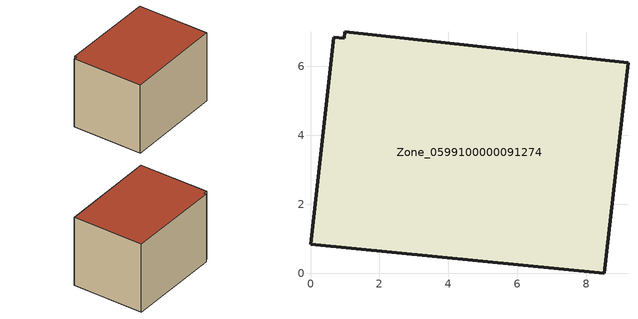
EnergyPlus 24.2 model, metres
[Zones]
Zone_0599100000091274
 floor ground (C_G): 8.52,0 0,0.85 0.67,6.85 0.97,6.81 0.99,7 9.21,6.1 z1.52
 wall outside (C_F): 8.52,0 9.21,6.1 0.99,7 0.97,6.81 0.67,6.85 0,0.85 8.52,0 z1.52:7.56
 roof outside (C_R): 0,0.85 8.52,0 9.21,6.1 0.99,7 0.97,6.81 0.67,6.85 z7.56
[BUILDING]
Pand.0599100000091274: North Axis=0; Terrain=City; Loads Convergence Tolerance Value=0.04; Temperature Convergence Tolerance Value=0.4; Solar Distribution=FullExterior; Maximum Number of Warmup Days=25; Minimum Number of Warmup Days=1
[Site:Location]
Rotterdam.The.Hague.AP_ZH_NLD Design_Conditions: Latitude=51.96; Longitude=4.45; Time Zone=1; Elevation=-4.5
[SITE:GROUNDTEMPERATURE:BUILDINGSURFACE]
18, 18, 18, 18, 18, 18, 18, 18, 18, 18, 18, 18
[MATERIAL] Thermal Absorptance=0.9; Solar Absorptance=0.7; Visible Absorptance=0.7
Name | Roughness | Thickness | Conductivity | Density | Specific Heat
G.TC.1946-1964 | MediumSmooth | 0.15 | 1 | 540 | 1210
F.TC.1946-1964 | Rough | 0.3 | 0.857143 | 1920 | 840
R.TC.1946-1964 | MediumRough | 0.2 | 0.235294 | 1500 | 1000
[CONSTRUCTION]
C_G: G.TC.1946-1964
C_F: F.TC.1946-1964
C_R: R.TC.1946-1964
[ZONE]
Zone_0599100000091274: Type=1; Multiplier=1; Ceiling Height=Autocalculate; Volume=Autocalculate; Floor Area=autocalculate; Part of Total Floor Area=Yes
[ZONEINFILTRATION:DESIGNFLOWRATE]
Infil_Zone_0599100000091274: Zone or ZoneList or Space or SpaceList=Zone_0599100000091274; Schedule=AlwaysOn; Design Flow Rate Calculation Method=Flow/Area; Flow Rate per Floor Area=0.003; Constant Term Coefficient=1; Temperature Term Coefficient=0; Velocity Term Coefficient=0; Velocity Squared Term Coefficient=0
[HVACTEMPLATE:ZONE:IDEALLOADSAIRSYSTEM]
Zone_0599100000091274: Maximum Heating Supply Air Temperature=50; Minimum Cooling Supply Air Temperature=13; Maximum Heating Supply Air Humidity Ratio=0.0156; Minimum Cooling Supply Air Humidity Ratio=0.0077; Heating Limit=NoLimit; Cooling Limit=NoLimit; Dehumidification Control Type=ConstantSensibleHeatRatio; Cooling Sensible Heat Ratio=0.7; Dehumidification Setpoint=60; Humidification Control Type=None; Humidification Setpoint=30; Outdoor Air Method=None; Outdoor Air Flow Rate per Person=0.00944; Outdoor Air Flow Rate per Zone Floor Area=0; Outdoor Air Flow Rate per Zone=0; Demand Controlled Ventilation Type=None; Outdoor Air Economizer Type=NoEconomizer; Heat Recovery Type=None; Sensible Heat Recovery Effectiveness=0.7; Latent Heat Recovery Effectiveness=0.65
[ZONECONTROL:THERMOSTAT]
ThermostatControl_Zone_0599100000091274: Zone or ZoneList=Zone_0599100000091274; Control Type Schedule=DualSetpointControlType; Control 1=Thermostat_Zone_0599100000091274; Temperature Difference Between Cutout And Setpoint=0
[THERMOSTATSETPOINT:DUALSETPOINT]
Thermostat_Zone_0599100000091274: Heating Setpoint Temperature Schedule=HeatingSetpoint_Zone_0599100000091274; Cooling Setpoint Temperature Schedule=CoolingSetpoint_Zone_0599100000091274
[SCHEDULE:COMPACT]
HeatingSetpoint_Zone_0599100000091274: Through: 12/31, For: AllDays, Until: 24:00, 21
CoolingSetpoint_Zone_0599100000091274: Through: 12/31, For: AllDays, Until: 24:00, 24
DualSetpointControlType: Through: 12/31, For: AllDays, Until: 24:00, 4
AlwaysOn: Through: 12/31, For: AllDays, Until: 24:00, 1
